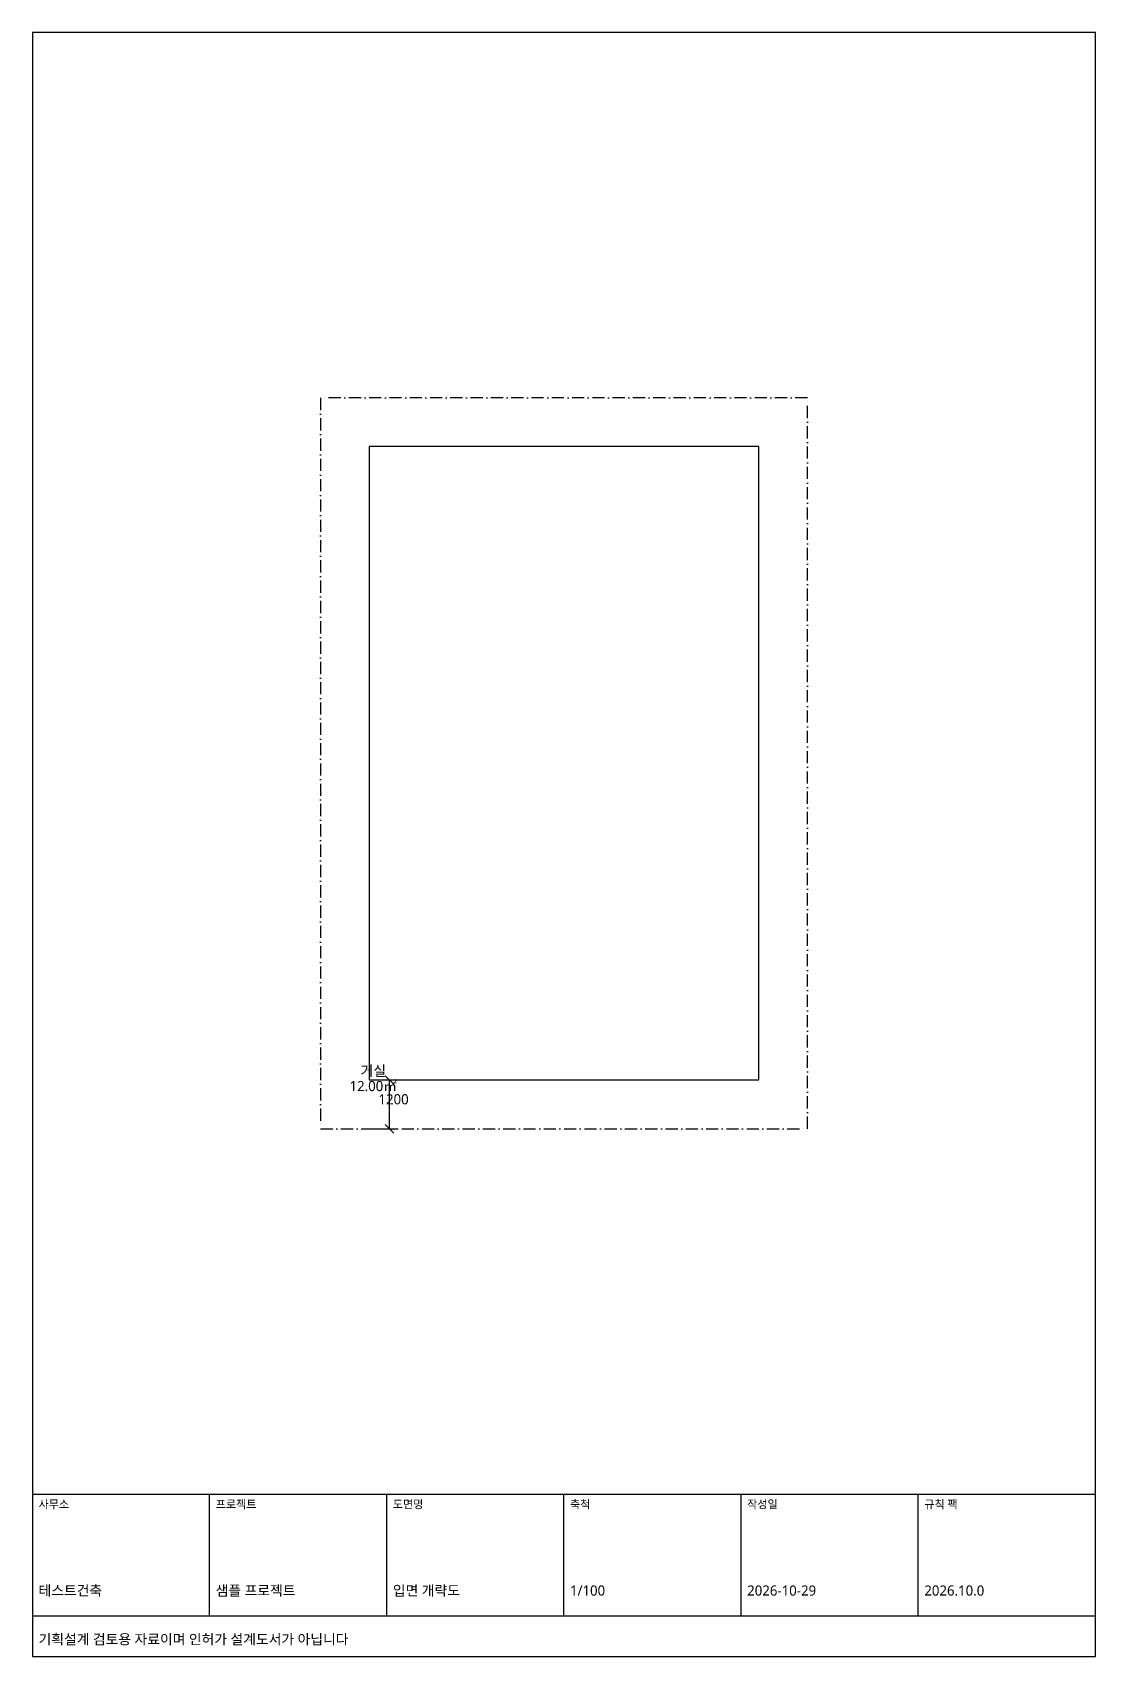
# Model space of a CAD drawing. Header units: millimetres. Extents: x -7100 to 19100, y -13000 to 27000.
import ezdxf
from ezdxf.enums import TextEntityAlignment as Align

# ---------------------------------------------------------------- set-up
doc = ezdxf.new("R2010")
doc.units = ezdxf.units.MM
doc.header["$LTSCALE"] = 100
doc.linetypes.add('DASHDOT', pattern=[5, 3, -1, 0, -1])
for name, color, linetype in [('A-ANNO-DIMS', 1, 'CONTINUOUS'), ('A-AREA', 6, 'CONTINUOUS'), ('A-AREA-IDEN', 7, 'CONTINUOUS'), ('A-MASS', 7, 'CONTINUOUS'), ('A-SITE-BNDY', 1, 'DASHDOT'), ('A-TTLB', 7, 'CONTINUOUS')]:
    doc.layers.add(name, color=color, linetype=linetype)
doc.styles.add('ARCH-KR', font='malgun.ttf')

msp = doc.modelspace()

# ---------------------------------------------------------------- linework, layer by layer
at = {"layer": 'A-ANNO-DIMS'}
for p, q in [((1300, 1200), (1900, 1200)), ((1806, 1094), (1594, 1306)), ((1700, 0), (1700, 1200)), ((1300, 0), (1900, 0)), ((1806, -106), (1594, 106))]:
    msp.add_line(p, q, dxfattribs=at)
at = {"layer": 'A-AREA'}
msp.add_lwpolyline([(1200, 1200), (10800, 1200), (10800, 16800), (1200, 16800)], close=True, dxfattribs=at)
at = {"layer": 'A-MASS'}
msp.add_lwpolyline([(1200, 1200), (10800, 1200), (10800, 16800), (1200, 16800)], close=True, dxfattribs=at)
at = {"layer": 'A-SITE-BNDY'}
msp.add_lwpolyline([(0, 0), (12000, 0), (12000, 18000), (0, 18000)], close=True, dxfattribs=at)
at = {"layer": 'A-TTLB'}
for p, q in [((-7100, -9000), (19100, -9000)), ((-2734, -12000), (-2734, -9000)), ((1632, -12000), (1632, -9000)), ((5998, -12000), (5998, -9000)), ((10364, -12000), (10364, -9000)), ((14730, -12000), (14730, -9000)), ((-7100, -12000), (19100, -12000))]:
    msp.add_line(p, q, dxfattribs=at)
msp.add_lwpolyline([(-7100, -13000), (19100, -13000), (19100, 27000), (-7100, 27000)], close=True, dxfattribs=at)

# ---------------------------------------------------------------- texts
at = {"layer": 'A-ANNO-DIMS', "style": 'ARCH-KR'}
msp.add_text('1200', height=250, dxfattribs=at).set_placement((1800, 600), align=Align.CENTER)
at = {"layer": 'A-AREA-IDEN', "style": 'ARCH-KR'}
for s, p in [('12.00㎡', (1300, 925)), ('거실', (1300, 1300))]:
    msp.add_text(s, height=250, dxfattribs=at).set_placement(p, align=Align.CENTER)
at = {"layer": 'A-TTLB', "style": 'ARCH-KR'}
for s, height, p in [('사무소', 200, (-6950, -9350)), ('프로젝트', 200, (-2584, -9350)), ('도면명', 200, (1782, -9350)), ('축척', 200, (6148, -9350)), ('작성일', 200, (10514, -9350)), ('규칙 팩', 200, (14880, -9350)), ('테스트건축', 250, (-6950, -11500)), ('샘플 프로젝트', 250, (-2584, -11500)), ('입면 개략도', 250, (1782, -11500)), ('1/100', 250, (6148, -11500)), ('2026-10-29', 250, (10514, -11500)), ('2026.10.0', 250, (14880, -11500)), ('기획설계 검토용 자료이며 인허가 설계도서가 아닙니다', 250, (-6950, -12700))]:
    msp.add_text(s, height=height, dxfattribs=at).set_placement(p)

doc.saveas('drawing.dxf')
